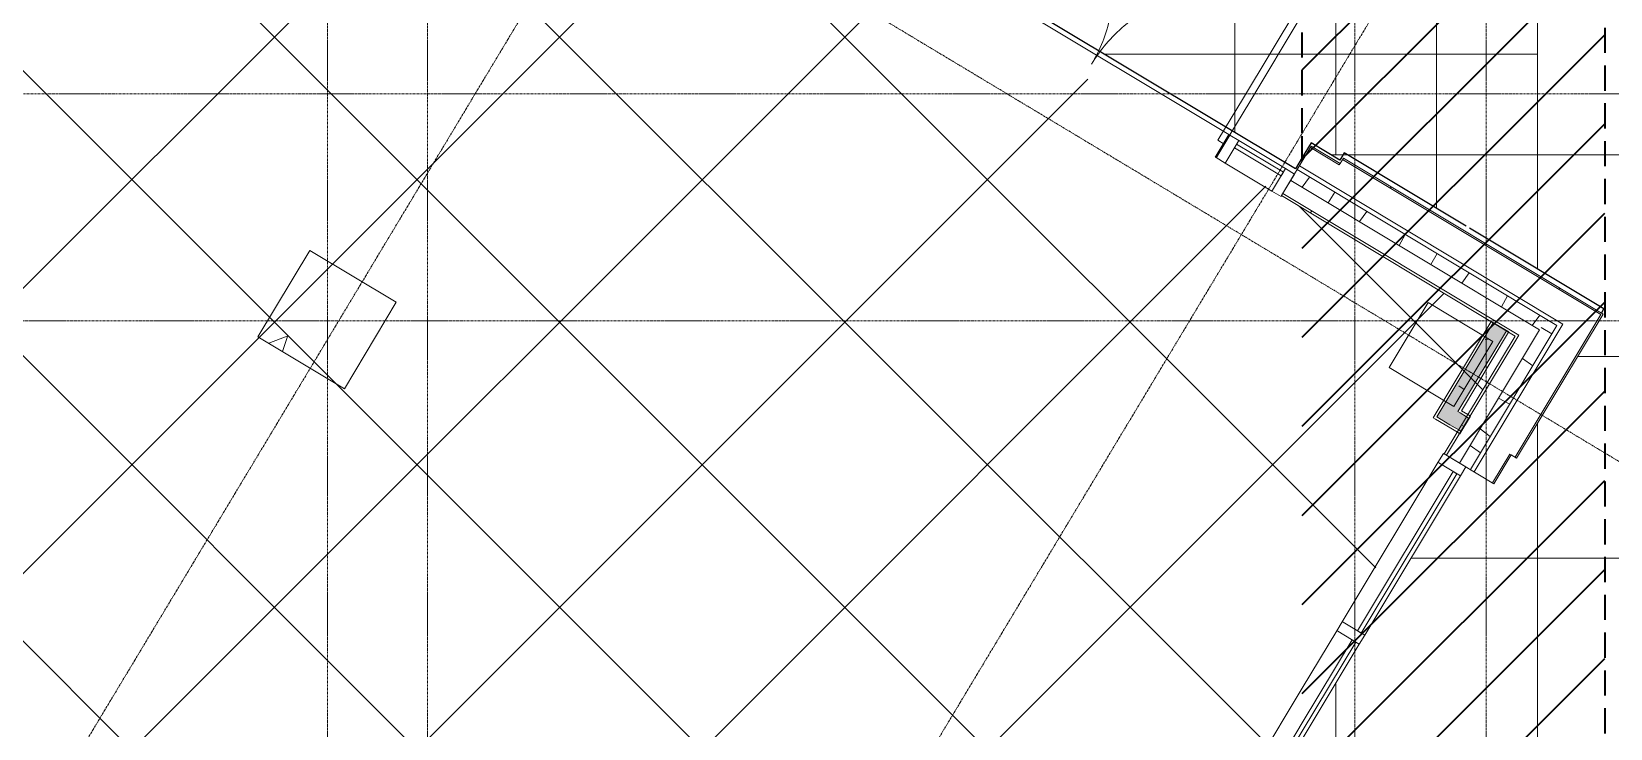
# Model space of a CAD drawing. Header units: inches. Extents: x 3268 to 7018, y 976 to 6708.
# Drawn here: x 5678.3 to 6054.1, y 5232.1 to 5397.9 of the extents above; entities that cross this region are included whole.
import ezdxf

# ---------------------------------------------------------------- set-up
doc = ezdxf.new("R2010")
doc.units = ezdxf.units.IN
doc.header["$MEASUREMENT"] = 0
doc.linetypes.add('Grid Line 1_2_', pattern=[0.8749999999999999, 0.4999999999999999, -0.125, 0.125, -0.125])
doc.linetypes.add('IMPORT-DASHED _2_', pattern=[8.999999999999996, 5.999999999999998, -2.999999999999999])
for name, color, linetype, lineweight in [('A-DETL-GENF', 92, 'Continuous', 9), ('A-DOOR', 31, 'Continuous', 9), ('A-FLOR', 192, 'Continuous', 9), ('A-GLAZ-CURT', 52, 'Continuous', 9), ('A-GLAZ-CWMG', 51, 'Continuous', 9), ('A-WALL', 113, 'Continuous', 9), ('A-WALL-PATT', 111, 'Continuous', 15), ('C-BLDG', 3, 'Continuous', 25), ('C-ESMT-STBK', 4, 'IMPORT-DASHED _2_', 35), ('I-WALL', 2, 'Continuous', 9), ('L-PVMT-CONC-HATC', 252, 'Continuous', 15), ('S-COLS', 52, 'Continuous', 9), ('S-GRID', 1, 'Continuous', 9), ('site_dwg', 8, 'Continuous', 9)]:
    doc.layers.add(name, color=color, linetype=linetype, lineweight=lineweight)
pattern_1 = [(49.99999999999999, (0, 0), (110.1714446362807, -9.63891797635685), [11.52, -126.72]), (355, (0, 0), (-21.31237393622492, 115.5371495156537), [9.216000000000001, -101.376]), (100.451, (9.181000000000001, -0.80323), (88.85991867697865, 105.897504039145), [9.79, -107.695]), (46.184, (0, 30.72), (163.9281911283317, -25.42496604507386), [17.28, -190.08]), (96.636, (13.661, 28.601), (143.5628771593347, 149.6257499721681), [14.686, -161.543]), (351.184, (0, 30.72), (143.5647285924248, 149.6237232332607), [13.824, -152.064]), (21, (15.36, 23.04), (91.68507647920484, -61.84256385372748), [11.52, -126.72]), (326, (15.36, 23.04), (37.37329933048201, 111.3835117876708), [9.216000000000001, -101.376]), (71.45100000000001, (23, 17.886), (129.0587647679424, 49.5399005406036), [9.79, -107.695]), (37.50000000000001, (0, 0), (1.867604689172044, 51.13223029288849), [5.069, -95.07799999999999, 5.069, -97.84299999999999, -101.76]), (37.50000000000001, (0, 0), (1.867604689172044, 51.13223029288849), [-203.059, 5.069, -96.691]), (7.499999999999999, (0, 0), (40.40721900969589, 60.58148342441334), [5.069, -53.606, 5.069, -92.774, -38.784]), (7.499999999999999, (0, 0), (40.40721900969589, 60.58148342441334), [-156.518, 5.069, -33.715]), (327.5, (-34.253, 0), (81.99472561414032, -3.464267954682455), [5.069, -33.331, 5.069, -114.739, -158.976]), (327.5, (-34.253, 0), (81.99472561414032, -3.464267954682455), [-158.208, 5.069, -153.907]), (317.5, (-49.613, 0), (89.57702895818312, 15.37635275430508), [5.069, -44.85100000000001, 5.069, -74.49600000000001, -112.896]), (317.5, (-49.613, 0), (89.57702895818312, 15.37635275430508), [-129.485, 5.069, -107.827])]
pattern_2 = [(45, (0, 0), (-32.04961485728027, 32.04961485728027), [])]

# ---------------------------------------------------------------- blocks, each defined once
blk = doc.blocks.new('WSP_5 Points - Structure_2022_rvt-1-Overall Retail Plan Opt 2')
at = {"layer": 'S-COLS'}
h = blk.add_hatch(dxfattribs=at)
h.set_pattern_fill('FP_8', style=0, pattern_type=2)
h.set_pattern_definition(pattern_1)
h.paths.add_polyline_path([(5752.745285799994, 5312.923749917728), (5765.106199597836, 5333.495765134579), (5744.534184380985, 5345.856678932419), (5732.173270583143, 5325.284663715568)])
h = blk.add_hatch(dxfattribs=at)
h.set_pattern_fill('FP_8', color=256, style=0, pattern_type=2)
h.set_pattern_definition(pattern_1)
h.paths.add_polyline_path([(6016.817399073709, 5308.719805229198), (6026.088084422091, 5324.148816641836), (6010.659073009453, 5333.419501990218), (6001.388387661071, 5317.99049057758), (6013.105364062905, 5310.950220883641)])
at = {"layer": 'S-COLS', "color": 250, "lineweight": 13}
for p, q in [((5744.53418438098, 5345.856678932416), (5732.173270583138, 5325.284663715564)), ((5765.106199597832, 5333.495765134577), (5744.53418438098, 5345.856678932416)), ((5752.74528579999, 5312.923749917725), (5765.106199597832, 5333.495765134577)), ((6010.659073009448, 5333.419501990214), (6001.388387661066, 5317.990490577577)), ((6026.088084422086, 5324.148816641833), (6010.659073009448, 5333.419501990214)), ((5732.173270583138, 5325.284663715564), (5752.74528579999, 5312.923749917725)), ((6016.817399073704, 5308.719805229195), (6026.088084422086, 5324.148816641833)), ((6001.388387661066, 5317.990490577577), (6016.817399073704, 5308.719805229195))]:
    blk.add_line(p, q, dxfattribs=at)
blk = doc.blocks.new('Arch_5 Points - Units and Amenities_v2022_rvt-1-Overall Retail Plan Opt 2')
at = {"layer": 'A-WALL-PATT', "lineweight": 5}
for points in [[(6015.869592293746, 5304.368666848251), (6029.324962000771, 5326.762162579091), (6026.201151522067, 5328.601583488369), (6012.762360828701, 5306.2356798698)], [(6018.544162076504, 5302.76162319295), (6020.411175098054, 5305.868854657997), (6017.736605315295, 5307.475898313298), (6015.869592293746, 5304.368666848253), (6017.962511527236, 5303.11111410204)]]:
    blk.add_hatch(color=9, dxfattribs=at).paths.add_polyline_path(points)
at = {"layer": 'A-WALL', "color": 133}
for p, q in [((6026.201151522062, 5328.601583488365), (6012.762360828698, 5306.235679869796)), ((6029.308382987108, 5326.734570466815), (6017.736605315292, 5307.475898313292)), ((6015.869592293742, 5304.368666848249), (6012.762360828698, 5306.235679869796)), ((6018.272334878229, 5307.153999516474), (6017.73660531529, 5307.475898313293)), ((6018.272334878227, 5307.153999516474), (6019.82952454878, 5306.218345567084)), ((6019.82952454878, 5306.218345567084), (6020.411175098049, 5305.868854657992)), ((6016.40532185668, 5304.046768051429), (6015.869592293742, 5304.368666848249)), ((6016.40532185668, 5304.046768051428), (6017.96251152723, 5303.111114102037)), ((6017.96251152723, 5303.111114102037), (6018.5441620765, 5302.761623192945))]:
    blk.add_line(p, q, dxfattribs=at)
at = {"layer": 'I-WALL', "color": 53, "lineweight": 15}
for p, q in [((6025.665421959122, 5328.923482285184), (6011.904732468939, 5306.021849103676)), ((6029.860691563704, 5326.440263782268), (6025.682000972781, 5328.951074397454)), ((6018.594233675049, 5307.689729079413), (6029.844112550045, 5326.412671669998)), ((6018.222263279682, 5302.225893630008), (6020.733073894868, 5306.404584220931)), ((6020.151423345599, 5306.754075130021), (6018.594233675048, 5307.689729079413)), ((6020.733073894868, 5306.404584220931), (6020.151423345599, 5306.754075130021)), ((6011.904732468939, 5306.021849103676), (6012.440462031878, 5305.699950306858)), ((6012.440462031878, 5305.699950306858), (6016.083423059862, 5303.51103848849)), ((6016.083423059862, 5303.51103848849), (6017.640612730413, 5302.575384539099)), ((6017.640612730413, 5302.575384539099), (6018.222263279682, 5302.225893630008))]:
    blk.add_line(p, q, dxfattribs=at)
blk = doc.blocks.new('Rectangular Mullion - 2_5_ x 6_ rectangular-V117-Overall Retail Plan Opt 2')
at = {"layer": 'A-GLAZ-CWMG'}
for p, q in [((-2.500000000000113, 3.24999999999909), (-3.41060513164848e-13, 3.250000000001819)), ((-2.500000000000059, 2.999999999941046), (-2.500000000000113, 3.24999999999909)), ((-2.499999999998749, -2.999999999997271), (-2.500000000000059, 2.999999999941046)), ((-3.41060513164848e-13, 3.250000000001819), (-3.137756721050372e-13, 2.999999999941171)), ((-3.137756721050372e-13, 2.999999999941171), (3.41060513164848e-13, -2.999999999997271)), ((3.41060513164848e-13, -2.999999999997271), (-2.499999999998749, -2.999999999997271))]:
    blk.add_line(p, q, dxfattribs=at)
blk = doc.blocks.new('System Panel - GLA-01 - Insulated Glass - Clear-7970131-Overall Retail Plan Opt 2')
at = {"layer": 'A-GLAZ-CURT'}
for p, q in [((7.874999999999317, 1.999999999998181), (-5.125000000001136, 2.000000000000909)), ((-5.125000000001136, 2.000000000000909), (-5.124999999999772, 0.9999999999990904)), ((-5.124999999999772, 0.9999999999990904), (7.874999999999999, 0.9999999999990904)), ((7.874999999999999, 0.9999999999990904), (7.874999999999317, 1.999999999998181))]:
    blk.add_line(p, q, dxfattribs=at)
blk = doc.blocks.new('Rectangular Mullion - 2_5_ x 6_ rectangular-7829135-Overall Retail Plan Opt 2')
at = {"layer": 'A-GLAZ-CWMG'}
for p, q in [((-1.249999999999545, 3.250000000001819), (1.250000000000227, 3.250000000001819)), ((-1.249999999999572, 2.999999999941963), (-1.249999999999545, 3.250000000001819)), ((-1.250000000000227, -2.999999999997271), (-1.249999999999572, 2.999999999941963)), ((1.250000000000227, 3.250000000001819), (1.250000000000227, 2.999999999942321)), ((1.250000000000227, 2.999999999942321), (1.250000000000227, -2.999999999997271)), ((1.250000000000227, -2.999999999997271), (-1.250000000000227, -2.999999999997271))]:
    blk.add_line(p, q, dxfattribs=at)
blk = doc.blocks.new('Rectangular Mullion - 2_5_ x 6_ rectangular-7886326-Overall Retail Plan Opt 2')
at = {"layer": 'A-GLAZ-CWMG'}
for p, q in [((5976.743961817375, 5365.31826149291), (5965.600786908248, 5372.013756466741)), ((5973.524973849187, 5359.960965863523), (5962.38179894006, 5366.656460837353))]:
    blk.add_line(p, q, dxfattribs=at)
blk = doc.blocks.new('Rectangular Mullion - 2_5_ x 6_ rectangular-7882159-Overall Retail Plan Opt 2')
at = {"layer": 'A-GLAZ-CWMG'}
for p, q in [((-2.5, 2.999999999942348), (-2.5, 3.249999999999999)), ((-2.5, 3.249999999999999), (-2.250000000001344, 3.249999999999999)), ((-2.5, -3), (-2.5, 2.999999999942348)), ((-2.250000000001344, -3), (-2.5, -3))]:
    blk.add_line(p, q, dxfattribs=at)
blk = doc.blocks.new('System Panel - GLA-01 - Insulated Glass - Clear-7888795-Overall Retail Plan Opt 2')
at = {"layer": 'A-GLAZ-CURT'}
for p, q in [((22.12499999998908, 2.000000000000227), (-22.12499999998908, 2.000000000000227)), ((-22.12499999998908, 2.000000000000227), (-22.12499999998908, 0.9999999999997725)), ((-22.12499999998908, 0.9999999999997725), (22.12499999998635, 0.9999999999984083)), ((22.12499999998635, 0.9999999999984083), (22.12499999998908, 2.000000000000227))]:
    blk.add_line(p, q, dxfattribs=at)
blk = doc.blocks.new('Rectangular Mullion - 2_5_ x 6_ rectangular-7883163-Overall Retail Plan Opt 2')
at = {"layer": 'A-GLAZ-CWMG'}
for p, q in [((5990.241483440172, 5257.460976833405), (6013.031918254932, 5295.390629889456)), ((5995.598779069561, 5254.241988865217), (6018.38921388432, 5292.171641921268))]:
    blk.add_line(p, q, dxfattribs=at)
blk = doc.blocks.new('Rectangular Mullion - 2_5_ x 6_ rectangular-V119-Overall Retail Plan Opt 2')
at = {"layer": 'A-GLAZ-CWMG'}
for p, q in [((-6.821210263296961e-13, 3.250000000001819), (-2.500000000001136, 3.24999999999909)), ((-2.500000000001136, 3.24999999999909), (-2.500000000001109, 2.999999999942958)), ((-2.500000000001109, 2.999999999942958), (-2.500000000000454, -2.999999999997271)), ((-6.821210263296961e-13, 2.999999999943815), (-6.821210263296961e-13, 3.250000000001819)), ((-6.821210263296961e-13, -2.999999999997271), (-6.821210263296961e-13, 2.999999999943815)), ((-2.500000000000454, -2.999999999997271), (-6.821210263296961e-13, -2.999999999997271))]:
    blk.add_line(p, q, dxfattribs=at)
blk = doc.blocks.new('System Panel - GLA-01 - Insulated Glass - Clear-V146-Overall Retail Plan Opt 2')
at = {"layer": 'A-GLAZ-CURT'}
for p, q in [((2.591145395095665, 1.999999999999545), (-22.12499999998908, 1.999999999999545)), ((-22.12499999998908, 1.999999999999545), (-22.12499999999181, 0.9999999999997725)), ((-22.12499999999181, 0.9999999999997725), (0.927056058877258, 0.9999999999997725)), ((0.927056058877258, 0.9999999999997725), (22.12499999998908, 0.9999999999997725)), ((22.12499999998908, 1.999999999999545), (2.591145395095665, 1.999999999999545)), ((22.12499999998908, 0.9999999999997725), (22.12499999998908, 1.999999999999545))]:
    blk.add_line(p, q, dxfattribs=at)
blk = doc.blocks.new('Rectangular Mullion - 2_5_ x 6_ rectangular-V147-Overall Retail Plan Opt 2')
at = {"layer": 'A-GLAZ-CWMG'}
for p, q in [((5980.723746492488, 5241.620802512962), (5988.953888252899, 5255.318058581649)), ((5980.724358570601, 5229.486796016943), (5994.311183882286, 5252.099070613462)), ((5966.16345343814, 5217.388405525598), (5980.723746492488, 5241.620802512962)), ((5971.520749067528, 5214.169417557409), (5980.724358570601, 5229.486796016943))]:
    blk.add_line(p, q, dxfattribs=at)
blk = doc.blocks.new('Rectangular Mullion - 2_5_ x 6_ rectangular-V118-Overall Retail Plan Opt 2')
at = {"layer": 'A-GLAZ-CWMG'}
for p, q in [((-1.250000000000227, 3.250000000001819), (1.250000000001591, 3.250000000001819)), ((-1.250000000000173, 2.99999999994377), (-1.250000000000227, 3.250000000001819)), ((-1.249999999998863, -2.999999999997271), (-1.250000000000173, 2.99999999994377)), ((1.250000000001591, 3.250000000001819), (1.250000000001564, 2.999999999943815)), ((1.250000000001564, 2.999999999943815), (1.250000000000909, -2.999999999997271)), ((1.250000000000909, -2.999999999997271), (-1.249999999998863, -2.999999999997271))]:
    blk.add_line(p, q, dxfattribs=at)
blk = doc.blocks.new('Curtain Wall-Ext Dbl Door-Framed - SEE ELEV-10001564-Overall Retail Plan Opt 2')
at = {"layer": 'A-DOOR'}
for p, q in [((-34.99999999999969, 37.12499999999987), (-36.74999999999975, 37.12499999999987)), ((-36.74999999999969, 12.25930282034746), (-36.74999999999969, 37.12499999999988)), ((-34.99999999999969, 12.25934064553677), (-34.99999999999969, 37.12499999999987)), ((34.9999999999996, 37.37499999999989), (36.22886692448985, 37.37499999999989)), ((34.9999999999996, 12.26085365310259), (34.9999999999996, 37.37499999999989)), ((36.22886692448985, 37.37499999999989), (36.74999999999999, 37.37499999999989)), ((36.74999999999984, 36.50778800629224), (36.74999999999984, 37.37499999999989)), ((36.74999999999984, 12.26089147829229), (36.74999999999984, 36.50778800629224)), ((-36.74999999999969, 0.4999999999999902), (-36.74999999999969, 12.25930282034746)), ((-34.99999999999969, 0.4999999999999875), (-34.99999999999969, 12.25934064553677)), ((34.9999999999996, 0.4999999999997903), (34.9999999999996, 12.26085365310259)), ((36.74999999999984, 0.4999999999983222), (36.74999999999984, 12.26089147829229)), ((-34.99999999999969, 0.4999999999999875), (-36.74999999999975, 0.4999999999999875)), ((34.9999999999996, 0.4999999999997903), (36.74999999999988, 0.4999999999997903))]:
    blk.add_line(p, q, dxfattribs=at)
for centre, radius, start, end in [((-36.74999999999975, 0.50000000000011), 36.62499999999974, 18.87309125420795, 89.99999999999997), ((36.75000000000001, 0.4999999999998783), 36.87499999999999, 90.75900454231812, 161.2621398723744), ((36.75000000000001, 0.4999999999998783), 36.87500000000001, 89.9999999999999, 90.75900454231812), ((-36.74999999999975, 0.50000000000011), 36.62499999999979, 359.9999999999991, 18.87309125420794), ((36.75000000000001, 0.4999999999998783), 36.87499999999999, 161.2621398723744, 179.9999999999999)]:
    blk.add_arc(centre, radius, start, end, dxfattribs=at)
blk = doc.blocks.new('site_dwg-12440225-Overall Retail Plan Opt 2')
at = {"layer": 'C-ESMT-STBK'}
h = blk.add_hatch(dxfattribs=at)
h.set_pattern_fill('FP_236', color=43, style=0, pattern_type=2)
h.set_pattern_definition([(41.19300000000002, (24349227.445, 9821790.73), (-9.878962955707756, 11.2874306606842), [])])
h.paths.add_polyline_path([(24340754.41764874, 9814238.256800799), (24341007.28369483, 9818038.207201697), (24340597.61508091, 9818336.289935663), (24339080.54507963, 9818175.041572), (24339041.04656363, 9818170.586227996), (24338991.68861391, 9818164.27902802), (24338951.70183868, 9818158.637384389), (24338912.96937073, 9818152.689061128), (24338874.36010189, 9818146.280125272), (24338835.87236292, 9818139.411975248), (24338797.50579851, 9818132.085986648), (24338766.50818425, 9818125.853604812), (24338766.89231019, 9818124.002092425), (24338807.18576453, 9818132.259389622), (24338846.06993594, 9818139.731584428), (24338885.04424, 9818146.727429258), (24338924.10287013, 9818153.245822722), (24338956.51865115, 9818158.316607647), (24338953.32382087, 9818110.342748318), (24338969.07279708, 9818112.710400388), (24339007.86497075, 9818118.055290567), (24339046.71994471, 9818122.92269113), (24339092.45343486, 9818128.037917001), (24340292.99008468, 9818255.650188034), (24340584.31472673, 9818286.605874758), (24340934.68922023, 9818031.666679043), (24340687.3560084, 9814314.861073798), (24339595.34670922, 9814726.863514047), (24339587.50957331, 9814715.68687136), (24338715.45843181, 9815327.180653278), (24338691.60180446, 9815293.158049863), (24339013.48739237, 9815068.288049085), (24339549.36884944, 9814692.907733086), (24340725.61240819, 9814249.124683892)])
h.paths.add_polyline_path([(24338722.46981283, 9815337.179779818), (24338763.80719084, 9815396.132170605), (24338658.92817304, 9815468.79891386), (24338617.74228099, 9815409.741564125), (24338722.19139668, 9815337.372683933)])
at = {"layer": 'C-BLDG', "color": 213, "flags": 128}
for points in [[(24340931.00202617, 9817976.25728433), (24340929.18888401, 9817973.649178157), (24340855.29157889, 9818025.022208998), (24340745.6552988, 9818101.240793617)], [(24340940.37847278, 9817975.729656067), (24340939.89591639, 9817975.035524996), (24340933.32726706, 9817979.602016626), (24340931.00202617, 9817976.25728433)], [(24340999.58304663, 9817934.545335671), (24341000.25411219, 9817935.510626907), (24340969.60247141, 9817956.819491748)]]:
    blk.add_lwpolyline(points, dxfattribs=at)
at = {"layer": 'C-BLDG', "color": 130, "flags": 128}
blk.add_lwpolyline([(24340968.84251799, 9817957.347807502), (24340941.0375393, 9817976.677687332), (24340940.37847278, 9817975.729656067)], dxfattribs=at)
at = {"layer": 'C-ESMT-STBK', "color": 43}
for p, q in [((24341007.27473861, 9818038.206394771), (24340754.40937513, 9814238.266251713)), ((24340930.93115027, 9817975.325977879), (24340931.37457607, 9817981.989569474))]:
    blk.add_line(p, q, dxfattribs=at)
at = {"layer": 'C-ESMT-STBK', "color": 210, "flags": 128}
blk.add_lwpolyline([(24340931.37457607, 9817981.989569474), (24340934.6804737, 9818031.669023197), (24340584.30990588, 9818286.605362503)], dxfattribs=at)
at = {"layer": 'L-PVMT-CONC-HATC', "color": 10}
for p, q in [((24340939.02452096, 9817976.67098418), (24340946.08222243, 9818082.738565814)), ((24340962.10356559, 9817962.032692946), (24340969.02452995, 9818066.045303218)), ((24340916.03497699, 9817992.65434774), (24340919.37241579, 9818042.811479472)), ((24340932.63368485, 9818000.777073225), (24340901.35846845, 9818002.858115682)), ((24340972.35382786, 9817998.134108173), (24340932.63368485, 9818000.777073225)), ((24340970.75907469, 9817974.187150868), (24340939.61657377, 9817976.259362482))]:
    blk.add_line(p, q, dxfattribs=at)
at = {"layer": 'L-PVMT-CONC-HATC', "color": 53}
for p, q in [((24340985.09318267, 9817946.050428031), (24340991.96683748, 9818049.352040617)), ((24340901.35846845, 9818002.858115682), (24340885.67201144, 9818003.901887294)), ((24340988.48738161, 9817997.060586892), (24340972.35382786, 9817998.134108173)), ((24340915.40786237, 9817983.229674343), (24340916.03497699, 9817992.65434774)), ((24340938.99776438, 9817976.26886944), (24340939.02452096, 9817976.67098418)), ((24340939.61657377, 9817976.259362482), (24340937.97872869, 9817976.368344145)), ((24341002.88127601, 9817972.049750317), (24340970.75907469, 9817974.187150868)), ((24340999.6941856, 9817924.155674957), (24340993.23514284, 9817924.585457506)), ((24341192.28878422, 9817911.340494668), (24340999.6941856, 9817924.155674957)), ((24340958.46594002, 9817545.879459307), (24340982.652087, 9817909.364105178)), ((24340996.50709519, 9817876.261599593), (24340950.49910032, 9817879.322956212)), ((24341141.20783649, 9817866.633260582), (24340996.50709519, 9817876.261599593)), ((24340924.2653745, 9817754.861237915), (24340930.64713525, 9817850.770356733))]:
    blk.add_line(p, q, dxfattribs=at)
at = {"layer": 'L-PVMT-CONC-HATC', "color": 53, "flags": 128}
blk.add_lwpolyline([(24341232.38045156, 9817956.778951803), (24341034.78804411, 9817969.926684622), (24341002.88127601, 9817972.049750317)], dxfattribs=at)

msp = doc.modelspace()

# ---------------------------------------------------------------- block references
at = {"lineweight": 5}
msp.add_blockref('WSP_5 Points - Structure_2022_rvt-1-Overall Retail Plan Opt 2', (0, 0), dxfattribs=at)

# ---------------------------------------------------------------- next in the draw order: hatches: boundary and pattern name
at = {"layer": 'A-DETL-GENF'}
h = msp.add_hatch(dxfattribs=at)
h.set_pattern_fill('FP_53', style=0, pattern_type=2)
h.set_pattern_definition([(45, (0, 0), (-33.94112549695429, 33.94112549695429), []), (135, (0, 0), (-33.94112549695429, -33.94112549695428), [])])
h.paths.add_polyline_path([(5982.148376340589, 4931.14858256559), (6012.875343047521, 4931.14858256559), (6012.875343047521, 5128.148582565592), (5951.875343047515, 5128.148582565592), (5951.875343047515, 5193.123595554598), (6031.4013022206, 5325.477017720611), (5481.532556851304, 5655.871492447113), (5325.550396021693, 5396.273582565686), (5288.562843047534, 5396.273582565686), (5288.562843047534, 5232.574138939863), (5097.00034304753, 5232.574138939863), (5097.00034304753, 5165.324138939862), (5029.750343047529, 5165.324138939862), (5029.750343047529, 4931.148582565593), (5940.854376340589, 4931.14858256559)])
at = {"layer": 'A-WALL-PATT', "lineweight": 9}
h = msp.add_hatch(dxfattribs=at)
h.set_pattern_fill('FP_16', color=256, style=0, pattern_type=2)
h.set_pattern_definition(pattern_2)
h.paths.add_polyline_path([(6010.88719660643, 5355.156807702249), (6011.080335884521, 5355.478245440011), (5990.508320667669, 5367.839159237853), (5990.315181389578, 5367.517721500091), (6007.381693654241, 5357.263126376105)])
h = msp.add_hatch(dxfattribs=at)
h.set_pattern_fill('FP_104', color=256, angle=-94.99999999999973, style=0, pattern_type=2)
h.set_pattern_definition([(234.0000000000003, (5986.307172364376, 5368.613145925848), (77.66563145999523, -56.42738422007704), []), (239.0000000000003, (5978.077846835768, 5373.558196314286), (82.28806086740303, -49.44365519136481), []), (231.0000000000003, (5969.849430346114, 5378.502163352282), (74.6060122998695, -60.41475754078404), []), (246.0000000000003, (5961.621013856459, 5383.44613039028), (87.70036393368989, -39.0467177352764), []), (235.0000000000003, (5953.391688327852, 5388.391180778716), (78.63859625174348, -55.06333788970004), []), (244.0000000000003, (5945.163271838199, 5393.335147816713), (86.28422844472024, -42.08363009175102), []), (237.0000000000003, (5936.933946309589, 5398.280198205151), (80.51237452276096, -52.28534736144221), []), (243.0000000000003, (5928.705529819938, 5403.224165243148), (85.53662632208354, -43.58308797499608), []), (233.0000000000003, (5920.477113330283, 5408.168132281145), (76.6690089645404, -57.77424222259626), []), (241.0000000000003, (5912.247787801673, 5413.113182669582), (83.96349188538223, -46.54172354364795), [])])
h.paths.add_polyline_path([(5984.84290184367, 5358.410318930151), (5986.3880160684, 5360.981820832259), (5979.530677662789, 5365.102125431533), (5977.985563438059, 5362.530623529427), (5980.883360017478, 5360.789451682903)])
h = msp.add_hatch(dxfattribs=at)
h.set_pattern_fill('FP_88', color=256, angle=-95.00000000000259, style=0, pattern_type=2)
h.set_pattern_definition([(233.9999999999974, (6000.794210951882, 5361.659054901419), (77.6656314599924, -56.42738422008092), []), (238.9999999999974, (5992.565794462228, 5366.603021939417), (82.28806086740056, -49.44365519136891), []), (230.9999999999974, (5984.336381777877, 5371.547076133155), (74.60601229986649, -60.41475754078776), []), (245.9999999999974, (5976.108052443967, 5376.492039365851), (87.70036393368791, -39.04671773528078), []), (234.9999999999974, (5967.878639759615, 5381.436093559591), (78.63859625174072, -55.06333788970397), []), (243.9999999999974, (5959.650223269963, 5386.380060597588), (86.28422844471814, -42.08363009175532), []), (236.9999999999974, (5951.421893936053, 5391.325023830284), (80.51237452275834, -52.28534736144623), []), (242.9999999999974, (5943.192481251701, 5396.269078024025), (85.53662632208135, -43.58308797500035), []), (232.9999999999974, (5934.964151917791, 5401.214041256719), (76.66900896453751, -57.77424222260009), []), (240.9999999999974, (5926.734739233439, 5406.158095450459), (83.9634918853799, -46.54172354365214), [])])
h.paths.add_polyline_path([(6005.414917060509, 5346.049405132287), (6006.960031285239, 5348.620907034394), (5986.388016068387, 5360.981820832237), (5984.842901843656, 5358.41031893013), (5999.594822282101, 5349.546470883641)])
h = msp.add_hatch(dxfattribs=at)
h.set_pattern_fill('FP_16', color=256, style=0, pattern_type=2)
h.set_pattern_definition(pattern_2)
h.paths.add_polyline_path([(6051.812857182829, 5330.566189954264), (6052.005996460921, 5330.887627692027), (6011.080335884549, 5355.478245440057), (6010.887196606457, 5355.156807702294), (6050.72176773427, 5331.221782635739)])
h = msp.add_hatch(dxfattribs=at)
h.set_pattern_fill('FP_17', color=256, angle=-94.9999999999984, style=0, pattern_type=2)
h.set_pattern_definition([(234.0000000000016, (6025.16756251727, 5347.014048672743), (77.66563145999655, -56.42738422007523), []), (239.0000000000016, (6016.939146027617, 5351.95801571074), (82.28806086740418, -49.44365519136289), []), (231.0000000000016, (6008.710729537963, 5356.901982748736), (74.60601229987091, -60.4147575407823), []), (246.0000000000016, (6000.481404009354, 5361.847033137175), (87.7003639336908, -39.04671773527436), []), (235.0000000000016, (5992.252987519702, 5366.791000175172), (78.63859625174477, -55.0633378896982), []), (244.0000000000016, (5984.02357483535, 5371.73505436891), (86.28422844472122, -42.083630091749), []), (237.0000000000016, (5975.795245501438, 5376.680017601605), (80.51237452276219, -52.28534736144034), []), (243.0000000000016, (5967.566829011786, 5381.623984639603), (85.53662632208454, -43.58308797499409), []), (233.0000000000016, (5959.337416327433, 5386.56803883334), (76.66900896454175, -57.77424222259447), []), (241.0000000000016, (5951.109086993523, 5391.513002066036), (83.9634918853833, -46.541723543646), [])])
h.paths.add_polyline_path([(6037.233175066949, 5326.931066930224), (6038.778289291678, 5329.502568832329), (6006.960031285266, 5348.62090703444), (6005.414917060536, 5346.049405132335), (6034.125943601902, 5328.798079951773)])
h = msp.add_hatch(dxfattribs=at)
h.set_pattern_fill('FP_43', color=256, angle=264.9999999999966, style=0, pattern_type=2)
h.set_pattern_definition([(143.9999999999966, (6042.026251313424, 5313.551381577528), (-56.42738422008199, -77.66563145999164), []), (148.9999999999966, (6046.971214546118, 5321.779710911439), (-49.44365519137005, -82.28806086739988), []), (140.9999999999966, (6051.915268739858, 5330.009123595791), (-60.41475754078877, -74.60601229986567), []), (155.9999999999967, (6056.860231972554, 5338.237452929701), (-39.04671773528197, -87.7003639336874), []), (144.9999999999966, (6061.804199010551, 5346.465869419353), (-55.06333788970502, -78.63859625173998), []), (153.9999999999966, (6066.748253204292, 5354.695282103705), (-42.0836300917565, -86.28422844471757), []), (146.9999999999966, (6071.693216436987, 5362.923611437616), (-52.28534736144734, -80.51237452275763), []), (152.9999999999966, (6076.637270630727, 5371.153024121968), (-43.58308797500152, -85.53662632208076), []), (142.9999999999966, (6081.581237668724, 5379.381440611621), (-57.77424222260112, -76.66900896453673), []), (150.9999999999966, (6086.526288057163, 5387.610766140229), (-46.54172354365329, -83.96349188537927), [])])
h.paths.add_polyline_path([(6024.868572796634, 5300.52810098508), (6041.349791193785, 5327.957454607599), (6038.778289291679, 5329.50256883233), (6022.297070894526, 5302.073215209811), (6023.442376340589, 5301.385046270515)])
h = msp.add_hatch(dxfattribs=at)
h.set_pattern_fill('FP_155', color=256, angle=265.0000000000019, style=0, pattern_type=2)
h.set_pattern_definition([(144.0000000000018, (6028.379641237467, 5293.751417172858), (-56.42738422007495, -77.66563145999675), []), (149.0000000000018, (6033.324691625904, 5301.980742701467), (-49.44365519136259, -82.28806086740435), []), (141.0000000000018, (6038.2686586639, 5310.209159191119), (-60.41475754078201, -74.60601229987115), []), (156.0000000000018, (6043.21271285764, 5318.438571875471), (-39.04671773527402, -87.70036393369094), []), (145.0000000000018, (6048.157676090335, 5326.666901209383), (-55.06333788969789, -78.63859625174497), []), (154.0000000000018, (6053.101643128331, 5334.895317699035), (-42.08363009174868, -86.28422844472138), []), (147.0000000000018, (6058.046693516769, 5343.124643227645), (-52.28534736144005, -80.51237452276237), []), (153.0000000000018, (6062.990660554766, 5351.353059717299), (-43.58308797499377, -85.5366263220847), []), (143.0000000000018, (6067.934714748504, 5359.58247240165), (-57.77424222259418, -76.66900896454196), []), (151.0000000000018, (6072.8796779812, 5367.810801735561), (-46.54172354364569, -83.96349188538349), [])])
h.paths.add_polyline_path([(6020.748268197352, 5293.670762579464), (6024.868572796633, 5300.528100985081), (6022.297070894528, 5302.073215209813), (6018.176766295248, 5295.215876804195)])

# ---------------------------------------------------------------- next in the draw order: linework, layer by layer
at = {"layer": 'A-FLOR', "color": 7}
msp.add_line((5963.243576831318, 5373.430111172744), (5900.670363880077, 5411.02789064117), dxfattribs=at)
at = {"layer": 'A-WALL', "lineweight": 15}
for p, q in [((5982.878425149701, 5370.673712886095), (5975.796651619688, 5358.887662501441)), ((5989.735763555312, 5366.553408286818), (5982.878425149701, 5370.673712886095)), ((5990.508320667664, 5367.83915923785), (5989.735763555312, 5366.55340828682)), ((6052.327434198679, 5330.694488413933), (5990.508320667664, 5367.83915923785)), ((5975.796651619688, 5358.887662501441), (6031.401302220594, 5325.477017720604)), ((6031.725911202247, 5296.407796385797), (6052.327434198679, 5330.694488413933)), ((6031.401302220595, 5325.477017720605), (6014.533805267257, 5297.404788622561)), ((6014.533805267257, 5297.404788622561), (6026.319855651911, 5290.323015092546)), ((6026.319855651911, 5290.323015092546), (6030.440160251193, 5297.180353498162)), ((6030.440160251193, 5297.180353498162), (6031.725911202247, 5296.407796385797))]:
    msp.add_line(p, q, dxfattribs=at)
at = {"layer": 'A-WALL'}
for p, q in [((5982.685285871611, 5370.352275148332), (5989.54262427722, 5366.231970549054)), ((5989.735763555312, 5366.553408286818), (5989.54262427722, 5366.231970549054)), ((5990.315181389573, 5367.517721500089), (6051.812857182824, 5330.566189954261)), ((5977.985563438055, 5362.530623529425), (6037.233175066945, 5326.931066930221)), ((5979.530677662785, 5365.10212543153), (6041.34979119378, 5327.957454607596)), ((5980.045715737696, 5365.959292732233), (6042.721996569394, 5328.299583833389)), ((5976.118550416507, 5359.42339206438), (6032.258930580349, 5325.690848486724)), ((5982.975888822105, 5355.303087465083), (5982.653990025286, 5354.767357902144)), ((6051.812857182826, 5330.566189954261), (6031.404473464483, 5296.600935663889)), ((6032.25893058035, 5325.690848486724), (6015.069534830198, 5297.082889825741)), ((6037.233175066945, 5326.931066930219), (6018.176766295242, 5295.215876804192)), ((6041.34979119378, 5327.957454607596), (6020.748268197348, 5293.670762579462)), ((6042.721996569396, 5328.299583833389), (6021.605435498051, 5293.155724504551)), ((6018.654109866539, 5304.262127028174), (6019.189839429478, 5303.940228231357)), ((6025.998417914147, 5290.516154370637), (6030.118722513429, 5297.373492776253)), ((6030.118722513429, 5297.373492776253), (6030.440160251193, 5297.180353498162))]:
    msp.add_line(p, q, dxfattribs=at)
at = {"layer": 'S-GRID', "linetype": 'Grid Line 1_2_'}
for p, q in [((5748.750343047541, 3355.523582565585), (5748.750343047549, 6288.946146825837)), ((5772.500343047525, 3355.523582565584), (5772.500343047522, 6288.94614682584)), ((5993.250343047522, 3355.523582565584), (5993.25034304753, 6288.946146825835)), ((6024.500343047525, 3355.523582565584), (6024.500343047521, 6288.94614682584)), ((6135.172538615078, 5967.797593884311), (4619.276379063332, 3444.92271816835)), ((5037.116420187139, 5907.883242439857), (6374.695276783558, 5104.184782667166)), ((6291.505315277513, 5890.959823263463), (4768.061526186897, 3355.523582565579)), ((6493.236018851912, 5383.14858256558), (4253.313821700697, 5383.148582565586)), ((4253.313821700697, 5329.102900709832), (6493.236018851912, 5329.102900709825))]:
    msp.add_line(p, q, dxfattribs=at)

# ---------------------------------------------------------------- next in the draw order: block references
at = {"lineweight": 5}
msp.add_blockref('Arch_5 Points - Units and Amenities_v2022_rvt-1-Overall Retail Plan Opt 2', (0, 0), dxfattribs=at)
at = {"layer": 'A-DOOR', "rotation": 328.9999999999997}
msp.add_blockref('Curtain Wall-Ext Dbl Door-Framed - SEE ELEV-10001564-Overall Retail Plan Opt 2', (5930.411856130961, 5389.657499004854), dxfattribs=at)
at = {"layer": 'A-GLAZ-CURT'}
for name, p, rotation in [('System Panel - GLA-01 - Insulated Glass - Clear-7970131-Overall Retail Plan Opt 2', (5968.448655099616, 5366.802684430721), 328.9999999999997), ('System Panel - GLA-01 - Insulated Glass - Clear-7888795-Overall Retail Plan Opt 2', (6004.422494574835, 5274.751929617973), 239.0000000000009), ('System Panel - GLA-01 - Insulated Glass - Clear-V146-Overall Retail Plan Opt 2', (5980.344464572801, 5234.679358310167), 239.0000000000009)]:
    msp.add_blockref(name, p, dxfattribs=dict(at, rotation=rotation))
at = {"layer": 'A-GLAZ-CWMG', "extrusion": (0, 0, -1)}
for name, p, rotation in [('Rectangular Mullion - 2_5_ x 6_ rectangular-7882159-Overall Retail Plan Opt 2', (-5963.841380858343, 5369.571014083362), 211.0000000000003), ('Rectangular Mullion - 2_5_ x 6_ rectangular-7829135-Overall Retail Plan Opt 2', (-5962.98421355764, 5370.086052158272), 211.0000000000003), ('Rectangular Mullion - 2_5_ x 6_ rectangular-V117-Overall Retail Plan Opt 2', (-5977.3417658444, 5361.459164403529), 211.0000000000003), ('Rectangular Mullion - 2_5_ x 6_ rectangular-V118-Overall Retail Plan Opt 2', (-5992.383479573818, 5254.715643964069), 300.9999999999991)]:
    msp.add_blockref(name, p, dxfattribs=dict(at, rotation=rotation))
at = {"layer": 'A-GLAZ-CWMG'}
for name in ['Rectangular Mullion - 2_5_ x 6_ rectangular-7886326-Overall Retail Plan Opt 2', 'Rectangular Mullion - 2_5_ x 6_ rectangular-7883163-Overall Retail Plan Opt 2', 'Rectangular Mullion - 2_5_ x 6_ rectangular-V147-Overall Retail Plan Opt 2']:
    msp.add_blockref(name, (0, 0), dxfattribs=at)
at = {"layer": 'A-GLAZ-CWMG', "rotation": 59.00000000000092}
msp.add_blockref('Rectangular Mullion - 2_5_ x 6_ rectangular-V119-Overall Retail Plan Opt 2', (6017.10530716949, 5295.859674397753), dxfattribs=at)
at = {"layer": 'site_dwg', "color": 53, "lineweight": 15, "rotation": 3.810000000000009}
msp.add_blockref('site_dwg-12440225-Overall Retail Plan Opt 2', (-23628768.691637, -11408316.78144797), dxfattribs=at)

doc.saveas('drawing.dxf')
